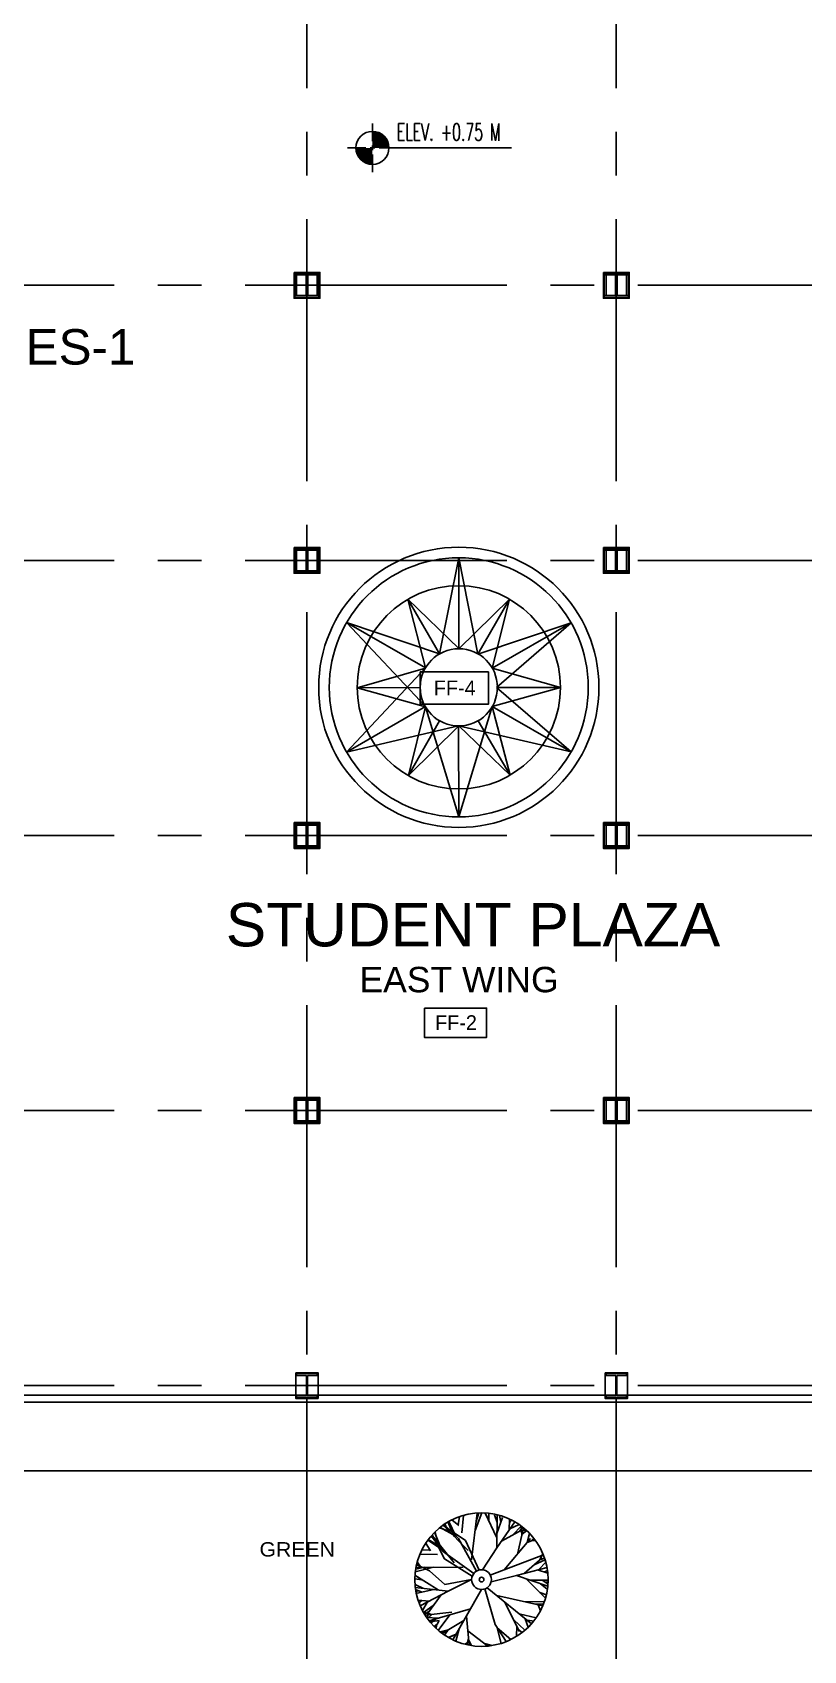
# Model space of a CAD drawing. Header units: millimetres. Extents: x 2148 to 2681, y 758 to 986.
# Drawn here: x 2331.45 to 2342.67, y 923.12 to 946.65 of the extents above; entities that cross this region are included whole.
import ezdxf

# ---------------------------------------------------------------- set-up
doc = ezdxf.new("R2010")
doc.units = ezdxf.units.MM
doc.linetypes.add('CENTER2', pattern=[28.575, 19.05, -3.175, 3.175, -3.175])
for name, color, linetype in [('cladding', 2, 'Continuous'), ('COL-EX', 2, 'Continuous'), ('COL-IN', 2, 'Continuous'), ('D', 1, 'Continuous'), ('DR', 7, 'Continuous'), ('HATCH', 8, 'Continuous'), ('Layer1', 5, 'Continuous'), ('p-boarder', 2, 'Continuous'), ('QUOTE', 2, 'Continuous'), ('S_GRID LINES', 252, 'Continuous'), ('TEXT', 6, 'Continuous')]:
    doc.layers.add(name, color=color, linetype=linetype)
doc.styles.add('100', font='SIMPLEX.shx', dxfattribs={"height": 0.25})
doc.styles.add('MMTX$0$ESMX$0$X-OPTA1D', font='x-opta1d')
doc.styles.add('SWISS', font='swissl.ttf')

msp = doc.modelspace()

# ---------------------------------------------------------------- hatches: boundary and pattern name
at = {"layer": 'Layer1'}
for points in [[(2336.4022403, 945.207352), (2336.4019853, 944.9670883), (2336.642249, 944.9668333, 0.4142135624)], [(2336.4017303, 944.7268246), (2336.4019675, 944.9676306), (2336.1617216, 944.9673433, 0.4142135624)]]:
    msp.add_hatch(color=32, dxfattribs=at).paths.add_polyline_path(points)

# ---------------------------------------------------------------- linework, layer by layer
at = {"ltscale": 0.5}
for points in [[(2337.0964115, 937.3469344), (2338.0887862, 937.3469344), (2338.0887862, 936.8771994), (2337.0964115, 936.8771994)], [(2337.1585647, 932.4588993), (2338.0607235, 932.4588993), (2338.0607235, 932.0318674), (2337.1585647, 932.0318674)]]:
    msp.add_lwpolyline(points, close=True, dxfattribs=at)
at = {"layer": 'cladding', "elevation": 0}
for points in [[(2335.2614709, 943.156811), (2335.6364709, 943.156811), (2335.6364709, 942.781811), (2335.2614709, 942.781811)], [(2339.7614709, 943.156811), (2340.1364709, 943.156811), (2340.1364709, 942.781811), (2339.7614709, 942.781811)], [(2335.2614709, 939.156811), (2335.6364709, 939.156811), (2335.6364709, 938.781811), (2335.2614709, 938.781811)], [(2339.7614709, 939.156811), (2340.1364709, 939.156811), (2340.1364709, 938.781811), (2339.7614709, 938.781811)], [(2335.2614709, 935.156811), (2335.6364709, 935.156811), (2335.6364709, 934.781811), (2335.2614709, 934.781811)], [(2339.7614709, 935.156811), (2340.1364709, 935.156811), (2340.1364709, 934.781811), (2339.7614709, 934.781811)], [(2335.2614709, 931.156811), (2335.6364709, 931.156811), (2335.6364709, 930.781811), (2335.2614709, 930.781811)], [(2339.7614709, 931.156811), (2340.1364709, 931.156811), (2340.1364709, 930.781811), (2339.7614709, 930.781811)], [(2335.2864709, 927.156811), (2335.6114709, 927.156811), (2335.6114709, 926.781811), (2335.2864709, 926.781811)], [(2339.7864709, 927.156811), (2340.1114709, 927.156811), (2340.1114709, 926.781811), (2339.7864709, 926.781811)]]:
    msp.add_lwpolyline(points, close=True, dxfattribs=at)
at = {"layer": 'COL-EX', "elevation": 0}
for points in [[(2335.4564709, 927.114311), (2335.5989709, 927.114311), (2335.5989709, 927.144311), (2335.2989709, 927.144311), (2335.2989709, 927.114311), (2335.4414709, 927.114311), (2335.4414709, 926.824311), (2335.2989709, 926.824311), (2335.2989709, 926.794311), (2335.5989709, 926.794311), (2335.5989709, 926.824311), (2335.4564709, 926.824311)], [(2339.9564709, 927.114311), (2340.0989709, 927.114311), (2340.0989709, 927.144311), (2339.7989709, 927.144311), (2339.7989709, 927.114311), (2339.9414709, 927.114311), (2339.9414709, 926.824311), (2339.7989709, 926.824311), (2339.7989709, 926.794311), (2340.0989709, 926.794311), (2340.0989709, 926.824311), (2339.9564709, 926.824311)]]:
    msp.add_lwpolyline(points, close=True, dxfattribs=at)
at = {"layer": 'COL-IN'}
for p, q in [((2335.2739709, 943.144311), (2335.6239709, 943.144311)), ((2335.2739709, 942.794311), (2335.2739709, 943.144311)), ((2335.2739709, 943.119311), (2335.6239709, 943.119311)), ((2335.2989709, 942.819311), (2335.2989709, 943.119311)), ((2335.4364709, 942.819311), (2335.4364709, 943.119311)), ((2335.4614709, 942.819311), (2335.4614709, 943.119311)), ((2335.5989709, 943.119311), (2335.5989709, 942.819311)), ((2335.6239709, 943.144311), (2335.6239709, 942.794311)), ((2339.7739709, 943.144311), (2340.1239709, 943.144311)), ((2339.7739709, 942.794311), (2339.7739709, 943.144311)), ((2339.7739709, 943.119311), (2340.1239709, 943.119311)), ((2339.7989709, 942.819311), (2339.7989709, 943.119311)), ((2339.9364709, 942.819311), (2339.9364709, 943.119311)), ((2339.9614709, 942.819311), (2339.9614709, 943.119311)), ((2340.0989709, 943.119311), (2340.0989709, 942.819311)), ((2340.1239709, 943.144311), (2340.1239709, 942.794311)), ((2335.2739709, 942.819311), (2335.6239709, 942.819311)), ((2335.6239709, 942.794311), (2335.2739709, 942.794311)), ((2339.7739709, 942.819311), (2340.1239709, 942.819311)), ((2340.1239709, 942.794311), (2339.7739709, 942.794311)), ((2335.2739709, 939.144311), (2335.6239709, 939.144311)), ((2335.2739709, 938.794311), (2335.2739709, 939.144311)), ((2335.2739709, 939.119311), (2335.6239709, 939.119311)), ((2335.2989709, 938.819311), (2335.2989709, 939.119311)), ((2335.4364709, 938.819311), (2335.4364709, 939.119311)), ((2335.4614709, 938.819311), (2335.4614709, 939.119311)), ((2335.5989709, 939.119311), (2335.5989709, 938.819311)), ((2335.6239709, 939.144311), (2335.6239709, 938.794311)), ((2339.7739709, 939.144311), (2340.1239709, 939.144311)), ((2339.7739709, 938.794311), (2339.7739709, 939.144311)), ((2339.7739709, 939.119311), (2340.1239709, 939.119311)), ((2339.7989709, 938.819311), (2339.7989709, 939.119311)), ((2339.9364709, 938.819311), (2339.9364709, 939.119311)), ((2339.9614709, 938.819311), (2339.9614709, 939.119311)), ((2340.0989709, 939.119311), (2340.0989709, 938.819311)), ((2340.1239709, 939.144311), (2340.1239709, 938.794311)), ((2335.2739709, 938.819311), (2335.6239709, 938.819311)), ((2335.6239709, 938.794311), (2335.2739709, 938.794311)), ((2339.7739709, 938.819311), (2340.1239709, 938.819311)), ((2340.1239709, 938.794311), (2339.7739709, 938.794311)), ((2335.2739709, 935.144311), (2335.6239709, 935.144311)), ((2335.2739709, 934.794311), (2335.2739709, 935.144311)), ((2335.2739709, 935.119311), (2335.6239709, 935.119311)), ((2335.2989709, 934.819311), (2335.2989709, 935.119311)), ((2335.4364709, 934.819311), (2335.4364709, 935.119311)), ((2335.4614709, 934.819311), (2335.4614709, 935.119311)), ((2335.5989709, 935.119311), (2335.5989709, 934.819311)), ((2335.6239709, 935.144311), (2335.6239709, 934.794311)), ((2339.7739709, 935.144311), (2340.1239709, 935.144311)), ((2339.7739709, 934.794311), (2339.7739709, 935.144311)), ((2339.7739709, 935.119311), (2340.1239709, 935.119311)), ((2339.7989709, 934.819311), (2339.7989709, 935.119311)), ((2339.9364709, 934.819311), (2339.9364709, 935.119311)), ((2339.9614709, 934.819311), (2339.9614709, 935.119311)), ((2340.0989709, 935.119311), (2340.0989709, 934.819311)), ((2340.1239709, 935.144311), (2340.1239709, 934.794311)), ((2335.2739709, 934.819311), (2335.6239709, 934.819311)), ((2335.6239709, 934.794311), (2335.2739709, 934.794311)), ((2339.7739709, 934.819311), (2340.1239709, 934.819311)), ((2340.1239709, 934.794311), (2339.7739709, 934.794311)), ((2335.2739709, 931.144311), (2335.6239709, 931.144311)), ((2335.2739709, 930.794311), (2335.2739709, 931.144311)), ((2335.2739709, 931.119311), (2335.6239709, 931.119311)), ((2335.2989709, 930.819311), (2335.2989709, 931.119311)), ((2335.4364709, 930.819311), (2335.4364709, 931.119311)), ((2335.4614709, 930.819311), (2335.4614709, 931.119311)), ((2335.5989709, 931.119311), (2335.5989709, 930.819311)), ((2335.6239709, 931.144311), (2335.6239709, 930.794311)), ((2339.7739709, 931.144311), (2340.1239709, 931.144311)), ((2339.7739709, 930.794311), (2339.7739709, 931.144311)), ((2339.7739709, 931.119311), (2340.1239709, 931.119311)), ((2339.7989709, 930.819311), (2339.7989709, 931.119311)), ((2339.9364709, 930.819311), (2339.9364709, 931.119311)), ((2339.9614709, 930.819311), (2339.9614709, 931.119311)), ((2340.0989709, 931.119311), (2340.0989709, 930.819311)), ((2340.1239709, 931.144311), (2340.1239709, 930.794311)), ((2335.2739709, 930.819311), (2335.6239709, 930.819311)), ((2335.6239709, 930.794311), (2335.2739709, 930.794311)), ((2339.7739709, 930.819311), (2340.1239709, 930.819311)), ((2340.1239709, 930.794311), (2339.7739709, 930.794311))]:
    msp.add_line(p, q, dxfattribs=at)
at = {"layer": 'D', "color": 8, "ltscale": 0.5}
for p, q in [((2337.6484324, 924.9444914), (2337.6677515, 925.0632156)), ((2337.6997257, 924.8262977), (2337.7257162, 925.0814741)), ((2337.8427184, 924.4350017), (2337.9241329, 925.1155094)), ((2337.8936496, 924.8607132), (2337.9924889, 925.1176073)), ((2337.9093539, 924.9919785), (2337.9496316, 925.1168564)), ((2338.2120121, 924.7546452), (2338.041282, 925.116156)), ((2338.0928093, 925.0070501), (2338.0540739, 925.0890699)), ((2338.0928093, 925.0070501), (2338.0928314, 925.1119424)), ((2338.2141453, 924.9790297), (2338.1763935, 925.088727)), ((2338.2106233, 924.608558), (2338.2152065, 925.0906481)), ((2338.2708736, 924.9849833), (2338.247413, 925.0823044)), ((2337.4036216, 924.5924215), (2337.3057224, 924.8371027)), ((2337.3057224, 924.8371027), (2337.3839109, 924.6416848)), ((2337.343249, 924.6996744), (2337.3132785, 924.8444981)), ((2337.5172618, 924.8539174), (2337.3770819, 924.9010527)), ((2337.6164935, 924.7811088), (2337.3853307, 924.9076666)), ((2337.3853307, 924.9076666), (2337.569952, 924.8065895)), ((2337.6544114, 924.7433618), (2337.44527, 924.9515612)), ((2337.4815007, 924.8907165), (2337.456697, 924.9591579)), ((2337.7935153, 924.5696447), (2337.4568699, 924.9160624)), ((2337.592636, 924.7763552), (2337.5004145, 924.9861516)), ((2337.6164935, 924.7811088), (2337.5124259, 924.9930216)), ((2337.6599085, 924.9352563), (2337.5581364, 925.017155)), ((2338.2106233, 924.608558), (2338.4714139, 924.9886228)), ((2338.2126173, 924.8183079), (2338.2940794, 925.0513766)), ((2338.2765186, 924.704591), (2338.5793439, 924.8737323)), ((2338.3887667, 924.8681764), (2338.3938917, 925.0286475)), ((2338.3920453, 924.9708332), (2338.4304353, 925.0108792)), ((2338.4018058, 924.887179), (2338.535422, 924.9484444)), ((2338.4456945, 924.7990832), (2338.5654267, 924.9270923)), ((2338.5103912, 924.5182631), (2338.5994986, 924.9006656)), ((2338.5397187, 924.8515998), (2338.5863679, 924.9111384)), ((2338.5397187, 924.8515998), (2338.6403289, 924.8655946)), ((2338.5768324, 924.8033943), (2338.5581818, 924.9324062)), ((2338.5768324, 924.8033943), (2338.6450371, 924.8612896)), ((2337.2453777, 924.5678209), (2337.1762856, 924.6786867)), ((2337.4036216, 924.5924215), (2337.2057306, 924.7211704)), ((2337.4112042, 924.6155361), (2337.2139925, 924.7322704)), ((2337.3110078, 924.7395936), (2337.246038, 924.7724322)), ((2337.4365449, 924.5502475), (2337.2549513, 924.7828648)), ((2337.5923113, 924.3912997), (2337.2888013, 924.7670883)), ((2337.9131773, 924.2699587), (2337.6544114, 924.7433618)), ((2338.0020327, 924.2903532), (2338.2106233, 924.608558)), ((2338.319091, 924.2904295), (2338.7016914, 924.7460967)), ((2338.6542901, 924.689643), (2338.6866523, 924.8206137)), ((2338.6542901, 924.689643), (2338.7628162, 924.7313356)), ((2338.7085532, 924.7104893), (2338.7482895, 924.7501297)), ((2338.7281267, 924.7180089), (2338.7728415, 924.7177884)), ((2337.1047048, 924.3270536), (2337.0535481, 924.4079301)), ((2337.3487699, 924.5152146), (2337.0923187, 924.5200377)), ((2337.2375867, 924.5803224), (2337.117402, 924.5753922)), ((2337.8754694, 924.2365349), (2337.4365449, 924.5502475)), ((2338.6091192, 924.2360093), (2338.8687047, 924.4660687)), ((2338.7541388, 924.3645339), (2338.9144845, 924.435325)), ((2338.8228203, 924.2940361), (2338.924741, 924.3999554)), ((2338.8347375, 924.435965), (2338.8811444, 924.5263236)), ((2338.8347375, 924.435965), (2338.9063336, 924.4603573)), ((2337.1221468, 924.1466659), (2337.0180101, 924.159233)), ((2337.3584207, 923.9980315), (2337.0200138, 924.2109154)), ((2337.2913288, 924.3268228), (2337.024429, 924.25953)), ((2337.1591275, 924.3269863), (2337.0303182, 924.3019874)), ((2337.7200758, 924.3262927), (2337.0347157, 924.3271401)), ((2337.1221468, 924.1466659), (2337.0453688, 924.1949652)), ((2337.844558, 924.1507694), (2337.5036186, 923.9818771)), ((2338.4967222, 924.2054898), (2338.9415502, 924.3262752)), ((2338.4967222, 924.2054898), (2338.9533274, 924.0507525)), ((2338.6350868, 924.1586), (2338.9200211, 923.8781517)), ((2338.695384, 924.138166), (2338.9422789, 924.138166)), ((2338.8005797, 924.2879971), (2338.9537553, 924.2398882)), ((2338.871947, 924.138166), (2338.9560773, 924.0839084)), ((2338.8985694, 924.2572208), (2338.9490395, 924.2802479)), ((2337.5036186, 923.9818771), (2337.0244632, 924.0351868)), ((2337.1226831, 923.9672402), (2337.0288812, 924.0022117)), ((2337.1354021, 924.022844), (2337.0310287, 924.0734886)), ((2337.0757821, 923.9847259), (2337.0330234, 923.9770964)), ((2337.2951456, 924.0050713), (2337.0539846, 923.9521706)), ((2337.5036186, 923.9818771), (2337.0950014, 923.7685863)), ((2337.4003712, 923.9279838), (2337.1961078, 923.6476475)), ((2338.0349497, 924.0118523), (2338.1862729, 923.4939994)), ((2338.2114963, 923.915452), (2338.8807578, 923.7677763)), ((2338.8340264, 923.9627924), (2338.8986725, 923.8991641)), ((2338.8340264, 923.9627924), (2338.9330519, 923.9282045)), ((2338.8476095, 924.0865789), (2338.9387076, 924.0147469)), ((2338.9140122, 924.1110372), (2338.9574127, 924.109328)), ((2337.2244963, 923.8361803), (2337.0645701, 923.8503519)), ((2337.1221881, 923.8452462), (2337.0778241, 923.81194)), ((2337.2040662, 923.8255162), (2337.1272072, 923.7002188)), ((2337.2662388, 923.641699), (2337.1403979, 923.6756986)), ((2337.2862578, 923.7713716), (2337.1448039, 923.6678683)), ((2337.222836, 923.68433), (2337.1581291, 923.6451637)), ((2337.5572831, 923.6734389), (2337.1669503, 923.630871)), ((2337.222836, 923.68433), (2337.1968674, 923.5861267)), ((2338.3223649, 923.8245793), (2338.5383082, 923.3924869)), ((2338.5336997, 923.6513602), (2338.7831617, 923.5917008)), ((2338.6301724, 923.8230691), (2338.9052921, 923.8316122)), ((2338.7592684, 923.7945835), (2338.8904426, 923.7914026)), ((2338.8124128, 923.7828569), (2338.8450525, 923.6928977)), ((2337.2662388, 923.641699), (2337.2005762, 923.5809358)), ((2337.3698715, 923.5511489), (2337.2359635, 923.5347395)), ((2337.3426634, 923.49978), (2337.2985403, 923.4650885)), ((2337.3698715, 923.5511489), (2337.3154552, 923.4484112)), ((2337.3328489, 923.4812505), (2337.3277012, 923.4368324)), ((2338.1862729, 923.4939994), (2338.3459474, 923.2458239)), ((2338.2152222, 923.4490046), (2338.4138997, 923.2758562)), ((2338.2152222, 923.4490046), (2338.2714678, 923.2197154)), ((2338.4512201, 923.566746), (2338.6188398, 923.4104673)), ((2338.4995694, 923.4700013), (2338.4978133, 923.3221195)), ((2338.5225086, 923.4241012), (2338.5789333, 923.3781045)), ((2338.6234191, 923.5778224), (2338.6671521, 923.4547274)), ((2338.6283505, 923.5639419), (2338.7468004, 923.5430064)), ((2337.6000588, 923.3415599), (2337.5047837, 923.306333)), ((2338.0576993, 923.1898299), (2338.0483742, 923.1792698)), ((2338.0569806, 923.199712), (2338.058418, 923.1799479)), ((2338.0576993, 923.1898299), (2338.0657249, 923.180507)), ((2338.4138997, 923.2758562), (2338.2552233, 923.4141435))]:
    msp.add_line(p, q, dxfattribs=at)
at = {"layer": 'D', "ltscale": 0.5}
msp.add_line((2338.1275134, 924.1135709), (2338.4967222, 924.2054898), dxfattribs=at)
at = {"layer": 'D', "color": 8, "ltscale": 0.5}
for points in [[(2337.9530827, 924.2867108), (2337.7535562, 924.7166359), (2337.4263544, 924.9384629)], [(2337.854049, 924.1989285), (2337.4511784, 924.4486117), (2337.2702252, 924.8000717)], [(2337.8445209, 924.147505), (2337.4525987, 924.077334), (2337.2314885, 924.2771039), (2337.0433029, 924.3678863)], [(2338.115728, 924.2130782), (2338.8890141, 924.5072061)], [(2338.0711563, 924.0304806), (2338.7137909, 923.5037498)], [(2337.8276387, 923.7214932), (2337.2265353, 923.5464966)], [(2337.3584266, 923.5848936), (2337.1898845, 923.5961001)], [(2337.3173983, 923.5729492), (2337.25133, 923.5163478)], [(2337.527087, 923.6339949), (2337.3584266, 923.4094735)], [(2337.3843899, 923.3880903), (2337.5012488, 923.4165134), (2337.4503315, 923.3400552)], [(2337.7314385, 923.5520883), (2337.4142577, 923.3652782)], [(2337.6637051, 923.4328124), (2337.6162252, 923.2514786)], [(2337.7680853, 923.6166219), (2337.8094037, 923.1939836)], [(2337.4698881, 923.3980429), (2337.3843899, 923.3880903)], [(2337.6190341, 923.3541486), (2337.5045097, 923.3064905)], [(2337.7800577, 923.2287324), (2337.7446408, 923.208426)], [(2337.7995725, 923.2945447), (2337.772055, 923.2017441)], [(2337.7887445, 923.4053028), (2338.0803583, 923.181794)], [(2337.8023907, 923.2657182), (2337.8446487, 923.1880501)], [(2338.0323491, 923.2185909), (2338.1407968, 923.1894929)]]:
    msp.add_lwpolyline(points, dxfattribs=at)
at = {"layer": 'D', "ltscale": 0.5}
msp.add_lwpolyline([(2337.9880517, 924.0039742), (2337.5719171, 923.2711773)], dxfattribs=at)
for radius in [0.9701125, 0.1435308, 0.0340223]:
    msp.add_circle((2337.9880517, 924.147505), radius, dxfattribs=at)
at = {"layer": 'DR', "ltscale": 10}
for p, q in [((2349.0886629, 926.8276861, 0), (2321.9489709, 926.8276861)), ((2349.1889769, 926.7276861), (2321.9489709, 926.7276861))]:
    msp.add_line(p, q, dxfattribs=at)
at = {"layer": 'DR', "color": 8, "ltscale": 10}
msp.add_line((2349.5130311, 925.7276861), (2295.9444791, 925.7276861), dxfattribs=at)
at = {"layer": 'DR', "ltscale": 10}
for radius in [2.0381282, 2.0381282, 1.8835909, 0.5613697]:
    msp.add_circle((2337.6576241, 937.1230734), radius, dxfattribs=at)
at = {"layer": 'HATCH', "linetype": 'ByBlock', "ltscale": 0.5}
for p, q in [((2337.6576241, 939.0066642), (2337.3769392, 937.6092338)), ((2337.6576241, 939.0066642), (2337.9358953, 937.6050531)), ((2337.6576241, 939.0066642), (2337.6576241, 937.6844431)), ((2337.3769392, 937.6092338), (2336.9184531, 938.403355)), ((2336.9184531, 938.403355), (2337.6576241, 937.685707)), ((2336.9184531, 938.403355), (2337.1738751, 937.4057643)), ((2338.396795, 938.403355), (2337.6564446, 937.6844415)), ((2337.9358953, 937.6050531), (2338.396795, 938.403355)), ((2338.396795, 938.403355), (2338.1451362, 937.4024761)), ((2336.0262837, 938.0646907), (2337.1730995, 936.8420861)), ((2336.0262837, 938.0646907), (2337.3769392, 937.6092338)), ((2336.0262837, 938.0646907), (2337.1738751, 937.4057643)), ((2339.2910258, 938.0611105), (2337.9356953, 937.6047068)), ((2339.2910258, 938.0611105), (2338.144675, 937.4022112)), ((2339.2910258, 938.0611105), (2338.2043435, 937.1230734)), ((2336.0262837, 936.181456), (2337.1742079, 937.4063399)), ((2336.1792979, 937.1162658), (2337.1728722, 937.4040178)), ((2338.1444295, 937.4026381), (2339.135966, 937.1230734)), ((2337.0962603, 937.1204883), (2336.1792979, 937.1162658)), ((2336.1792979, 937.1162658), (2337.1727613, 936.8401528)), ((2338.1437073, 936.8433555), (2339.135966, 937.1230734)), ((2339.2910258, 936.1850362), (2338.2043435, 937.1230734)), ((2338.2043435, 937.1230734), (2339.135966, 937.1230734)), ((2336.0262837, 936.181456), (2337.1727667, 936.8426617)), ((2336.9243565, 935.8394015), (2337.17326, 936.8418093)), ((2337.6576241, 935.2394825), (2337.1733576, 936.841641)), ((2337.6576241, 935.2394825), (2338.1437073, 936.8433555)), ((2339.2910258, 936.1850362), (2338.1439528, 936.8437824)), ((2338.1441978, 936.8442096), (2338.4026827, 935.8462091)), ((2337.3791809, 936.6356256), (2336.9243565, 935.8394015)), ((2337.9405447, 936.6382106), (2338.4026827, 935.8462091)), ((2336.0262837, 936.181456), (2337.6537658, 936.5616973)), ((2336.9243565, 935.8394015), (2337.6581202, 936.5611749)), ((2337.6576241, 935.2394825), (2337.6549452, 936.5616958)), ((2339.2910258, 936.1850362), (2337.6554377, 936.5616961)), ((2337.6576241, 936.5617036), (2338.4026827, 935.8462091))]:
    msp.add_line(p, q, dxfattribs=at)
msp.add_circle((2337.6576241, 937.1230734), 1.4783419, dxfattribs=at)
at = {"layer": 'QUOTE'}
for p, q in [((2336.4015425, 945.3231141, 0), (2336.4018522, 945.0640977, 0)), ((2336.0389282, 944.9680159, 0), (2336.3055005, 944.967733, 0)), ((2336.3674434, 944.9676672, 0), (2336.4364917, 944.9675939, 0)), ((2336.4019263, 945.0021547, 0), (2336.4020088, 944.9331065, 0)), ((2336.4020829, 944.8711635, 0), (2336.4023926, 944.612147, 0)), ((2336.4984346, 944.9675282, 0), (2338.4252601, 944.9661158, 0))]:
    msp.add_line(p, q, dxfattribs=at)
msp.add_circle((2336.4019846, 944.9676306, 0), 0.2402638, dxfattribs=at)
at = {"layer": 'S_GRID LINES', "linetype": 'CENTER2', "ltscale": 0.2}
for p, q in [((2335.4489709, 922.9776771, 0), (2335.4489709, 977.9657571, 0)), ((2339.9489709, 922.9776771, 0), (2339.9489709, 977.9551311, 0)), ((2355.5030932, 942.969311), (2290.9518229, 942.969311)), ((2355.5030932, 938.969311), (2290.9518229, 938.969311)), ((2355.5030932, 934.969311), (2291.95631, 934.969311)), ((2355.5030932, 930.969311), (2290.9518229, 930.969311)), ((2355.5030932, 926.969311), (2290.9786652, 926.969311))]:
    msp.add_line(p, q, dxfattribs=at)

# ---------------------------------------------------------------- texts
at = {"color": 2, "style": 'MMTX$0$ESMX$0$X-OPTA1D', "width": 1.1}
msp.add_text('GREEN', height=0.21, dxfattribs=at).set_placement((2334.7583304, 924.4827567))
at = {"color": 2, "char_height": 0.21537251, "width": 3.970154439, "attachment_point": 5, "style": 'MMTX$0$ESMX$0$X-OPTA1D'}
for s, insert in [('FF-4', (2337.5987336, 937.1146756)), ('FF-2', (2337.6168469, 932.2471251))]:
    msp.add_mtext(s, dxfattribs=dict(at, insert=insert))
at = {"layer": 'p-boarder', "insert": (2337.512474, 945.1981833, 0), "char_height": 0.25, "width": 12.613116349, "attachment_point": 5, "rotation": 359.95148746, "style": '100'}
msp.add_mtext('{\\W0.6;ELEV. +0.75 M}', dxfattribs=at)
at = {"layer": 'TEXT', "style": 'SWISS'}
for s, height, p in [('STUDENT OFFICES-1', 0.5148, (2325.6043251, 941.8170421, 0)), ('STUDENT PLAZA', 0.630377748, (2334.2686494, 933.3562794, 0)), ('EAST WING', 0.3696, (2336.2125239, 932.6887954, 0))]:
    msp.add_text(s, height=height, dxfattribs=at).set_placement(p)

doc.saveas('drawing.dxf')
